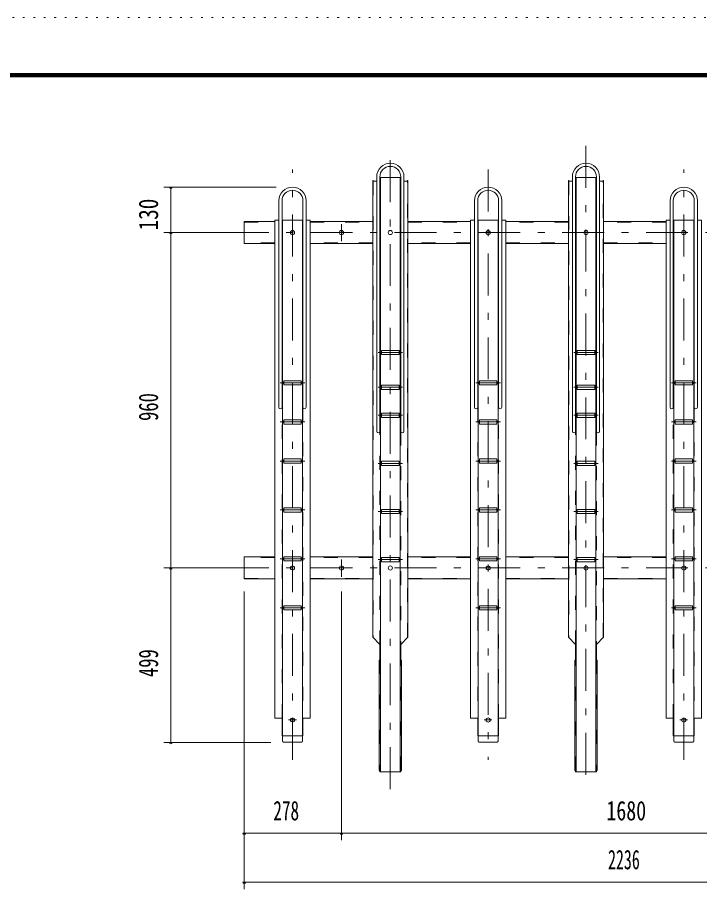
# Model space of a CAD drawing. Units: millimetres, scale not verified. Extents: x -5940 to 5940, y -6448 to 6448.
# Drawn here: x 1575 to 3527, y -563 to 1952 of the extents above; entities that cross this region are included whole.
import ezdxf
from ezdxf.enums import TextEntityAlignment as Align

# ---------------------------------------------------------------- set-up
doc = ezdxf.new("R2010")
doc.units = ezdxf.units.MM
doc.header["$LTSCALE"] = 10
for name, pattern in [('USER2', [10, 4, -6]), ('USER3', [24, 12, -5, 2, -5]), ('USER5', [3, 0.5, -2.5])]:
    doc.linetypes.add(name, pattern=pattern)
for name, color, linetype, lineweight in [('0-2_2-0BOLD', 7, 'Continuous', 18), ('0-3_2-1HIDDEN', 3, 'USER2', 18), ('0-4_2-2CENTER', 3, 'USER3', 18), ('0-5_2-5DIM', 3, 'Continuous', 18), ('0-7_F-F', 5, 'Continuous', 18), ('0-8_F-E_J_ADD', 5, 'USER5', 18)]:
    doc.layers.add(name, color=color, linetype=linetype, lineweight=lineweight)
doc.styles.add('ＭＳ ゴシック', font='')
doc.styles.get('ＭＳ ゴシック').set_extended_font_data('MS Gothic')

msp = doc.modelspace()

# ---------------------------------------------------------------- linework, layer by layer
at = {"layer": '0-2_2-0BOLD'}
for p, q in [((2603.19, 1484.11), (2591.79, 1484.11)), ((2603.19, 768.13), (2603.19, 1496.53)), ((2612.19, 1496.53), (2612.19, 768.13)), ((2612.19, 1494.85), (2672.19, 1494.85)), ((2612.19, 1484.11), (2613.79, 1484.11)), ((2613.79, 1494.56), (2613.79, -205.78)), ((2672.19, 1484.11), (2670.59, 1484.11)), ((2672.19, 1496.53), (2672.19, 768.13)), ((2681.19, 768.13), (2681.19, 1496.53)), ((2692.59, 1484.11), (2681.19, 1484.11)), ((3163.19, 1484.11), (3151.79, 1484.11)), ((3163.19, 768.13), (3163.19, 1496.53)), ((3172.19, 1496.53), (3172.19, 768.13)), ((3172.19, 1494.85), (3232.19, 1494.85)), ((3172.19, 1484.11), (3173.79, 1484.11)), ((3173.79, -205.78), (3173.79, 1494.56)), ((3232.19, 1484.11), (3230.59, 1484.11)), ((3232.19, 1496.53), (3232.19, 768.13)), ((3241.19, 768.13), (3241.19, 1496.53)), ((3252.59, 1484.11), (3241.19, 1484.11)), ((2323.19, 837.19), (2323.19, 1428.19)), ((2332.19, 1428.19), (2332.19, 837.19)), ((2392.19, 837.19), (2392.19, 1428.19)), ((2401.19, 1428.19), (2401.19, 837.19)), ((2883.19, 1428.19), (2883.19, 837.19)), ((2892.19, 837.19), (2892.19, 1428.19)), ((2952.19, 1428.19), (2952.19, 837.19)), ((2961.19, 837.19), (2961.19, 1428.19)), ((3443.19, 1428.19), (3443.19, 837.19)), ((3452.19, 837.19), (3452.19, 1428.19)), ((3512.19, 1428.19), (3512.19, 837.19)), ((3521.19, 837.19), (3521.19, 1428.19)), ((2311.79, 1368.69), (2224.19, 1368.69)), ((2323.19, 1372.19), (2311.79, 1372.19)), ((2392.19, 1372.19), (2332.19, 1372.19)), ((2412.59, 1368.69), (2591.79, 1368.69)), ((2692.59, 1368.69), (2871.79, 1368.69)), ((2883.19, 1372.19), (2871.79, 1372.19)), ((2952.19, 1372.19), (2892.19, 1372.19)), ((2972.59, 1368.69), (3151.79, 1368.69)), ((3252.59, 1368.69), (3431.79, 1368.69)), ((3443.19, 1372.19), (3431.79, 1372.19)), ((3512.19, 1372.19), (3452.19, 1372.19)), ((2591.79, 1305.69), (2412.59, 1305.69)), ((2871.79, 1305.69), (2692.59, 1305.69)), ((3151.79, 1305.69), (2972.59, 1305.69)), ((3431.79, 1305.69), (3252.59, 1305.69)), ((2613.79, 995.79), (2617.19, 995.79)), ((2617.19, 991.79), (2613.79, 991.79)), ((2667.19, 995.79), (2670.59, 995.79)), ((2670.59, 991.79), (2667.19, 991.79)), ((3177.19, 995.79), (3173.79, 995.79)), ((3173.79, 991.79), (3177.19, 991.79)), ((3227.19, 995.79), (3230.59, 995.79)), ((3230.59, 991.79), (3227.19, 991.79)), ((2333.79, 909.19), (2337.19, 909.19)), ((2387.19, 909.19), (2390.59, 909.19)), ((2893.79, 909.19), (2897.19, 909.19)), ((2947.19, 909.19), (2950.59, 909.19)), ((3453.79, 909.19), (3457.19, 909.19)), ((3507.19, 909.19), (3510.59, 909.19)), ((2337.19, 905.19), (2333.79, 905.19)), ((2390.59, 905.19), (2387.19, 905.19)), ((2613.79, 896.33), (2617.19, 896.33)), ((2617.19, 892.33), (2613.79, 892.33)), ((2667.19, 896.33), (2670.59, 896.33)), ((2670.59, 892.33), (2667.19, 892.33)), ((2897.19, 905.19), (2893.79, 905.19)), ((2950.59, 905.19), (2947.19, 905.19)), ((3173.79, 896.33), (3177.19, 896.33)), ((3177.19, 892.33), (3173.79, 892.33)), ((3227.19, 896.33), (3230.59, 896.33)), ((3230.59, 892.33), (3227.19, 892.33)), ((3457.19, 905.19), (3453.79, 905.19)), ((3510.59, 905.19), (3507.19, 905.19)), ((2617.19, 816.28), (2613.79, 816.28)), ((2613.79, 812.28), (2617.19, 812.28)), ((2670.59, 816.28), (2667.19, 816.28)), ((2667.19, 812.28), (2670.59, 812.28)), ((3177.19, 816.28), (3173.79, 816.28)), ((3173.79, 812.28), (3177.19, 812.28)), ((3230.59, 816.28), (3227.19, 816.28)), ((3227.19, 812.28), (3230.59, 812.28)), ((2337.19, 797.19), (2333.79, 797.19)), ((2333.79, 793.19), (2337.19, 793.19)), ((2390.59, 797.19), (2387.19, 797.19)), ((2387.19, 793.19), (2390.59, 793.19)), ((2897.19, 797.19), (2893.79, 797.19)), ((2893.79, 793.19), (2897.19, 793.19)), ((2950.59, 797.19), (2947.19, 797.19)), ((2947.19, 793.19), (2950.59, 793.19)), ((3457.19, 797.19), (3453.79, 797.19)), ((3453.79, 793.19), (3457.19, 793.19)), ((3510.59, 797.19), (3507.19, 797.19)), ((3507.19, 793.19), (3510.59, 793.19)), ((2333.79, 685.19), (2337.19, 685.19)), ((2337.19, 681.19), (2333.79, 681.19)), ((2387.19, 685.19), (2390.59, 685.19)), ((2390.59, 681.19), (2387.19, 681.19)), ((2893.79, 685.19), (2897.19, 685.19)), ((2897.19, 681.19), (2893.79, 681.19)), ((2947.19, 685.19), (2950.59, 685.19)), ((2950.59, 681.19), (2947.19, 681.19)), ((3453.79, 685.19), (3457.19, 685.19)), ((3457.19, 681.19), (3453.79, 681.19)), ((3507.19, 685.19), (3510.59, 685.19)), ((3510.59, 681.19), (3507.19, 681.19)), ((2613.79, 678.54), (2617.19, 678.54)), ((2617.19, 674.54), (2613.79, 674.54)), ((2667.19, 678.54), (2670.59, 678.54)), ((2670.59, 674.54), (2667.19, 674.54)), ((3173.79, 678.54), (3177.19, 678.54)), ((3177.19, 674.54), (3173.79, 674.54)), ((3227.19, 678.54), (3230.59, 678.54)), ((3230.59, 674.54), (3227.19, 674.54)), ((2337.19, 545.19), (2333.79, 545.19)), ((2333.79, 541.19), (2337.19, 541.19)), ((2387.19, 545.19), (2390.59, 545.19)), ((2390.59, 541.19), (2387.19, 541.19)), ((2617.19, 540.79), (2613.79, 540.79)), ((2613.79, 536.79), (2617.19, 536.79)), ((2670.59, 540.79), (2667.19, 540.79)), ((2667.19, 536.79), (2670.59, 536.79)), ((2897.19, 545.19), (2893.79, 545.19)), ((2893.79, 541.19), (2897.19, 541.19)), ((2947.19, 545.19), (2950.59, 545.19)), ((2950.59, 541.19), (2947.19, 541.19)), ((3177.19, 540.79), (3173.79, 540.79)), ((3173.79, 536.79), (3177.19, 536.79)), ((3230.59, 540.79), (3227.19, 540.79)), ((3227.19, 536.79), (3230.59, 536.79)), ((3457.19, 545.19), (3453.79, 545.19)), ((3453.79, 541.19), (3457.19, 541.19)), ((3507.19, 545.19), (3510.59, 545.19)), ((3510.59, 541.19), (3507.19, 541.19)), ((2333.79, 405.19), (2337.19, 405.19)), ((2390.59, 405.19), (2387.19, 405.19)), ((2591.79, 408.69), (2412.59, 408.69)), ((2613.79, 403.05), (2617.19, 403.05)), ((2667.19, 403.05), (2670.59, 403.05)), ((2871.79, 408.69), (2692.59, 408.69)), ((2893.79, 405.19), (2897.19, 405.19)), ((2950.59, 405.19), (2947.19, 405.19)), ((3151.79, 408.69), (2972.59, 408.69)), ((3173.79, 403.05), (3177.19, 403.05)), ((3227.19, 403.05), (3230.59, 403.05)), ((3431.79, 408.69), (3252.59, 408.69)), ((3453.79, 405.19), (3457.19, 405.19)), ((3510.59, 405.19), (3507.19, 405.19)), ((2337.19, 401.19), (2333.79, 401.19)), ((2387.19, 401.19), (2390.59, 401.19)), ((2617.19, 399.05), (2613.79, 399.05)), ((2670.59, 399.05), (2667.19, 399.05)), ((2897.19, 401.19), (2893.79, 401.19)), ((2947.19, 401.19), (2950.59, 401.19)), ((3177.19, 399.05), (3173.79, 399.05)), ((3230.59, 399.05), (3227.19, 399.05)), ((3457.19, 401.19), (3453.79, 401.19)), ((3507.19, 401.19), (3510.59, 401.19)), ((2412.59, 345.69), (2591.79, 345.69)), ((2692.59, 345.69), (2871.79, 345.69)), ((2972.59, 345.69), (3151.79, 345.69)), ((3252.59, 345.69), (3431.79, 345.69)), ((2337.19, 265.19), (2333.79, 265.19)), ((2333.79, 261.19), (2337.19, 261.19)), ((2390.59, 265.19), (2387.19, 265.19)), ((2387.19, 261.19), (2390.59, 261.19)), ((2897.19, 265.19), (2893.79, 265.19)), ((2893.79, 261.19), (2897.19, 261.19)), ((2947.19, 265.19), (2950.59, 265.19)), ((2950.59, 261.19), (2947.19, 261.19)), ((3457.19, 265.19), (3453.79, 265.19)), ((3453.79, 261.19), (3457.19, 261.19)), ((3510.59, 265.19), (3507.19, 265.19)), ((3507.19, 261.19), (3510.59, 261.19)), ((2613.79, 157.86), (2612.19, 157.86)), ((2672.19, 157.86), (2672.19, 113.85)), ((3232.19, 157.86), (3232.19, 113.85)), ((2610.59, -202.5), (2613.79, -202.5))]:
    msp.add_line(p, q, dxfattribs=at)
for points in [[(2612.19, 113.85), (2612.19, 157.86), (2591.79, 179.5), (2591.79, 1486.44), (2593.39, 1486.44), (2593.39, 1484.4), (2603.19, 1484.4)], [(2670.59, -205.78), (2670.59, 1494.56), (2613.79, 1494.56)], [(2681.19, 1484.4), (2690.99, 1484.4), (2690.99, 1486.44), (2692.59, 1486.44), (2692.59, 179.5), (2672.19, 157.86), (2670.59, 157.86)], [(3172.19, 157.86), (3151.79, 179.5), (3151.79, 1486.44), (3153.39, 1486.44), (3153.39, 1484.4), (3163.19, 1484.4)], [(3173.79, 1494.56), (3230.59, 1494.56), (3230.59, -205.78)], [(3241.19, 1484.4), (3250.99, 1484.4), (3250.99, 1486.44), (3252.59, 1486.44), (3252.59, 179.5), (3232.19, 157.86), (3230.59, 157.86)], [(2224.19, 1368.69), (2224.19, 1305.69), (2311.79, 1305.69)], [(2311.79, 1372.19), (2311.79, -52.81), (2333.79, -52.81)], [(2333.79, 1372.19), (2333.79, -118.09), (2333.81, -118.39), (2333.87, -118.7), (2333.96, -119), (2334.09, -119.3), (2334.26, -119.58), (2334.46, -119.85), (2334.69, -120.11), (2334.96, -120.36), (2335.25, -120.59), (2335.58, -120.79), (2335.92, -120.98), (2336.29, -121.15), (2336.68, -121.29), (2337.08, -121.41), (2337.5, -121.5), (2337.92, -121.57), (2338.35, -121.61), (2338.79, -121.62), (2385.59, -121.62), (2386.03, -121.61), (2386.46, -121.57), (2386.88, -121.5), (2387.3, -121.41), (2387.7, -121.29), (2388.09, -121.15), (2388.46, -120.98), (2388.8, -120.79), (2389.12, -120.59), (2389.42, -120.36), (2389.69, -120.11), (2389.92, -119.85), (2390.12, -119.58), (2390.29, -119.3), (2390.42, -119), (2390.51, -118.7), (2390.57, -118.39), (2390.59, -118.09), (2390.59, 1372.19)], [(2390.59, -52.81), (2412.59, -52.81), (2412.59, 1372.19), (2401.19, 1372.19)], [(2871.79, 1372.19), (2871.79, -52.81), (2893.79, -52.81)], [(2893.79, 1372.19), (2893.79, -118.09), (2893.81, -118.39), (2893.87, -118.7), (2893.96, -119), (2894.09, -119.3), (2894.26, -119.58), (2894.46, -119.85), (2894.69, -120.11), (2894.96, -120.36), (2895.25, -120.59), (2895.58, -120.79), (2895.92, -120.98), (2896.29, -121.15), (2896.68, -121.29), (2897.08, -121.41), (2897.5, -121.5), (2897.92, -121.57), (2898.35, -121.61), (2898.79, -121.62), (2945.59, -121.62), (2946.03, -121.61), (2946.46, -121.57), (2946.88, -121.5), (2947.3, -121.41), (2947.7, -121.29), (2948.09, -121.15), (2948.46, -120.98), (2948.8, -120.79), (2949.12, -120.59), (2949.42, -120.36), (2949.69, -120.11), (2949.92, -119.85), (2950.12, -119.58), (2950.29, -119.3), (2950.42, -119), (2950.51, -118.7), (2950.57, -118.39), (2950.59, -118.09), (2950.59, 1372.19)], [(2950.59, -52.81), (2972.59, -52.81), (2972.59, 1372.19), (2961.19, 1372.19)], [(3431.79, 1372.19), (3431.79, -52.81), (3453.79, -52.81)], [(3453.79, 1372.19), (3453.79, -118.09), (3453.81, -118.39), (3453.87, -118.7), (3453.96, -119), (3454.09, -119.3), (3454.26, -119.58), (3454.46, -119.85), (3454.69, -120.11), (3454.96, -120.36), (3455.25, -120.59), (3455.58, -120.79), (3455.92, -120.98), (3456.29, -121.15), (3456.68, -121.29), (3457.08, -121.41), (3457.5, -121.5), (3457.92, -121.57), (3458.35, -121.61), (3458.79, -121.62), (3505.59, -121.62), (3506.03, -121.61), (3506.46, -121.57), (3506.88, -121.5), (3507.3, -121.41), (3507.7, -121.29), (3508.09, -121.15), (3508.46, -120.98), (3508.8, -120.79), (3509.12, -120.59), (3509.42, -120.36), (3509.69, -120.11), (3509.92, -119.85), (3510.12, -119.58), (3510.29, -119.3), (3510.42, -119), (3510.51, -118.7), (3510.57, -118.39), (3510.59, -118.09), (3510.59, 1372.19)], [(3510.59, -52.81), (3532.59, -52.81), (3532.59, 1372.19), (3521.19, 1372.19)], [(2311.79, 408.69), (2224.19, 408.69), (2224.19, 345.69), (2311.79, 345.69)], [(3172.19, 113.85), (3172.19, 157.86), (3173.79, 157.86)], [(2610.59, -202.5), (2610.59, 113.85), (2613.79, 113.85)], [(2670.59, 113.85), (2673.79, 113.85), (2673.79, -202.5), (2670.59, -202.5)], [(3173.79, -202.5), (3170.59, -202.5), (3170.59, 113.85), (3173.79, 113.85)], [(3230.59, 113.85), (3233.79, 113.85), (3233.79, -202.5), (3230.59, -202.5)], [(2332.19, -52.81), (2332.19, -102.81), (2392.19, -102.81), (2392.19, -52.81)], [(2892.19, -52.81), (2892.19, -102.81), (2952.19, -102.81), (2952.19, -52.81)], [(3452.19, -52.81), (3452.19, -102.81), (3512.19, -102.81), (3512.19, -52.81)], [(2672.19, -202.5), (2672.19, -205.78), (2612.19, -205.78), (2612.19, -202.5)], [(3232.19, -202.5), (3232.19, -205.78), (3172.19, -205.78), (3172.19, -202.5)]]:
    msp.add_lwpolyline(points, dxfattribs=at)
for points in [[(2617.19, 987.79), (2667.19, 987.79), (2667.19, 999.79), (2617.19, 999.79)], [(3177.19, 987.79), (3177.19, 999.79), (3227.19, 999.79), (3227.19, 987.79)], [(2337.19, 901.19), (2337.19, 913.19), (2387.19, 913.19), (2387.19, 901.19)], [(2897.19, 901.19), (2947.19, 901.19), (2947.19, 913.19), (2897.19, 913.19)], [(3457.19, 901.19), (3457.19, 913.19), (3507.19, 913.19), (3507.19, 901.19)], [(2667.19, 900.33), (2617.19, 900.33), (2617.19, 888.33), (2667.19, 888.33)], [(3227.19, 900.33), (3227.19, 888.33), (3177.19, 888.33), (3177.19, 900.33)], [(2617.19, 820.28), (2617.19, 808.28), (2667.19, 808.28), (2667.19, 820.28)], [(3177.19, 820.28), (3177.19, 808.28), (3227.19, 808.28), (3227.19, 820.28)], [(2387.19, 789.19), (2337.19, 789.19), (2337.19, 801.19), (2387.19, 801.19)], [(2947.19, 789.19), (2947.19, 801.19), (2897.19, 801.19), (2897.19, 789.19)], [(3507.19, 789.19), (3457.19, 789.19), (3457.19, 801.19), (3507.19, 801.19)], [(2337.19, 677.19), (2387.19, 677.19), (2387.19, 689.19), (2337.19, 689.19)], [(2667.19, 682.54), (2667.19, 670.54), (2617.19, 670.54), (2617.19, 682.54)], [(2897.19, 677.19), (2947.19, 677.19), (2947.19, 689.19), (2897.19, 689.19)], [(3227.19, 682.54), (3177.19, 682.54), (3177.19, 670.54), (3227.19, 670.54)], [(3457.19, 677.19), (3457.19, 689.19), (3507.19, 689.19), (3507.19, 677.19)], [(2387.19, 537.19), (2337.19, 537.19), (2337.19, 549.19), (2387.19, 549.19)], [(2617.19, 544.79), (2617.19, 532.79), (2667.19, 532.79), (2667.19, 544.79)], [(2947.19, 537.19), (2947.19, 549.19), (2897.19, 549.19), (2897.19, 537.19)], [(3177.19, 544.79), (3177.19, 532.79), (3227.19, 532.79), (3227.19, 544.79)], [(3507.19, 537.19), (3507.19, 549.19), (3457.19, 549.19), (3457.19, 537.19)], [(2387.19, 409.19), (2387.19, 397.19), (2337.19, 397.19), (2337.19, 409.19)], [(2667.19, 407.05), (2617.19, 407.05), (2617.19, 395.05), (2667.19, 395.05)], [(2947.19, 409.19), (2947.19, 397.19), (2897.19, 397.19), (2897.19, 409.19)], [(3227.19, 407.05), (3227.19, 395.05), (3177.19, 395.05), (3177.19, 407.05)], [(3507.19, 409.19), (3457.19, 409.19), (3457.19, 397.19), (3507.19, 397.19)], [(2387.19, 257.19), (2337.19, 257.19), (2337.19, 269.19), (2387.19, 269.19)], [(2947.19, 257.19), (2897.19, 257.19), (2897.19, 269.19), (2947.19, 269.19)], [(3507.19, 257.19), (3457.19, 257.19), (3457.19, 269.19), (3507.19, 269.19)]]:
    msp.add_lwpolyline(points, close=True, dxfattribs=at)
for centre in [(2362.19, 1337.19), (2502.19, 1337.19), (2642.19, 1337.19), (2922.19, 1337.19), (3202.19, 1337.19), (3482.19, 1337.19), (2362.19, 377.19), (2502.19, 377.19), (2642.19, 377.19), (2922.19, 377.19), (3202.19, 377.19), (3482.19, 377.19), (2362.19, -57.81), (2922.19, -57.81), (3482.19, -57.81)]:
    msp.add_circle(centre, 6, dxfattribs=at)
for centre, radius, start, end in [((2642.19, 1496.53), 39, 0, 180), ((3202.19, 1496.53), 39, 0, 180), ((2642.19, 1496.53), 30, 0, 180), ((3202.19, 1496.53), 30, 0, 180), ((2362.19, 1428.19), 39, 0, 180), ((2922.19, 1428.19), 39, 0, 180), ((3482.19, 1428.19), 39, 0, 180), ((2362.19, 1428.19), 30, 0, 180), ((2922.19, 1428.19), 30, 0, 180), ((3482.19, 1428.19), 30, 0, 180), ((2327.69, 837.19), 4.5, 180, 0), ((2396.69, 837.19), 4.5, 180, 0), ((2887.69, 837.19), 4.5, 180, 0), ((2956.69, 837.19), 4.5, 180, 0), ((3447.69, 837.19), 4.5, 180, 0), ((3516.69, 837.19), 4.5, 180, 0), ((2607.69, 768.13), 4.5, 180, 0), ((2676.69, 768.13), 4.5, 180, 0), ((3167.69, 768.13), 4.5, 180, 0), ((3236.69, 768.13), 4.5, 180, 0)]:
    msp.add_arc(centre, radius, start, end, dxfattribs=at)
at = {"layer": '0-3_2-1HIDDEN'}
for p, q in [((2690.99, 179.5), (2690.99, 1484.4)), ((3250.99, 179.5), (3250.99, 1484.4)), ((2224.19, 1367.09), (2311.79, 1367.09)), ((2412.59, 1367.09), (2591.79, 1367.09)), ((2692.59, 1367.09), (2871.79, 1367.09)), ((3151.79, 1367.09), (2972.59, 1367.09)), ((3431.79, 1367.09), (3252.59, 1367.09)), ((2311.79, 1307.29), (2224.19, 1307.29)), ((2591.79, 1307.29), (2412.59, 1307.29)), ((2871.79, 1307.29), (2692.59, 1307.29)), ((2972.59, 1307.29), (3151.79, 1307.29)), ((3252.59, 1307.29), (3431.79, 1307.29)), ((2332.19, -52.81), (2332.19, 837.19)), ((2392.19, 837.19), (2392.19, -52.81)), ((2892.19, 837.19), (2892.19, -52.81)), ((2952.19, -52.81), (2952.19, 837.19)), ((3452.19, -52.81), (3452.19, 837.19)), ((3512.19, 837.19), (3512.19, -52.81)), ((2612.19, 157.86), (2612.19, 768.13)), ((2672.19, 768.13), (2672.19, 157.86)), ((3172.19, 157.86), (3172.19, 768.13)), ((3232.19, 768.13), (3232.19, 157.86)), ((2311.79, 407.09), (2224.19, 407.09)), ((2591.79, 407.09), (2412.59, 407.09)), ((2871.79, 407.09), (2692.59, 407.09)), ((3151.79, 407.09), (2972.59, 407.09)), ((3431.79, 407.09), (3252.59, 407.09)), ((2224.19, 347.29), (2311.79, 347.29)), ((2412.59, 347.29), (2591.79, 347.29)), ((2692.59, 347.29), (2871.79, 347.29)), ((2972.59, 347.29), (3151.79, 347.29)), ((3252.59, 347.29), (3431.79, 347.29)), ((2690.99, 179.5), (2692.59, 179.5)), ((3252.59, 179.5), (3250.99, 179.5)), ((2612.19, 113.85), (2612.19, -202.5)), ((2672.19, -202.5), (2672.19, 113.85)), ((3172.19, -202.5), (3172.19, 113.85)), ((3232.19, 113.85), (3232.19, -202.5))]:
    msp.add_line(p, q, dxfattribs=at)
for points in [[(2593.39, 1484.4), (2593.39, 179.5), (2591.79, 179.5)], [(3153.39, 1484.4), (3153.39, 179.5), (3151.79, 179.5)]]:
    msp.add_lwpolyline(points, dxfattribs=at)
at = {"layer": '0-4_2-2CENTER'}
for p, q in [((2642.19, -255.78), (2642.19, 1585.53)), ((3202.19, 1585.53), (3202.19, -255.78)), ((2362.19, -171.62), (2362.19, 1517.19)), ((2922.19, 1517.19), (2922.19, -171.62)), ((3482.19, -171.62), (3482.19, 1517.19)), ((2502.19, 1361.26), (2502.19, 1312.05)), ((2174.19, 1337.19), (4510.19, 1337.19)), ((2607.19, 993.79), (2677.19, 993.79)), ((3167.19, 993.79), (3237.19, 993.79)), ((2397.19, 907.19), (2327.19, 907.19)), ((2957.19, 907.19), (2887.19, 907.19)), ((3517.19, 907.19), (3447.19, 907.19)), ((2677.19, 894.33), (2607.19, 894.33)), ((3237.19, 894.33), (3167.19, 894.33)), ((2607.19, 814.28), (2677.19, 814.28)), ((3167.19, 814.28), (3237.19, 814.28)), ((2327.19, 795.19), (2397.19, 795.19)), ((2957.19, 795.19), (2887.19, 795.19)), ((3447.19, 795.19), (3517.19, 795.19)), ((2397.19, 683.19), (2327.19, 683.19)), ((2957.19, 683.19), (2887.19, 683.19)), ((3447.19, 683.19), (3517.19, 683.19)), ((2677.19, 676.54), (2607.19, 676.54)), ((3167.19, 676.54), (3237.19, 676.54)), ((2327.19, 543.19), (2397.19, 543.19)), ((2607.19, 538.79), (2677.19, 538.79)), ((2887.19, 543.19), (2957.19, 543.19)), ((3237.19, 538.79), (3167.19, 538.79)), ((3517.19, 543.19), (3447.19, 543.19)), ((2397.19, 403.19), (2327.19, 403.19)), ((2957.19, 403.19), (2887.19, 403.19)), ((3517.19, 403.19), (3447.19, 403.19)), ((2502.19, 352.05), (2502.19, 401.26)), ((2677.19, 401.05), (2607.19, 401.05)), ((3237.19, 401.05), (3167.19, 401.05)), ((2174.19, 377.19), (4510.19, 377.19)), ((2327.19, 263.19), (2397.19, 263.19)), ((2887.19, 263.19), (2957.19, 263.19)), ((3447.19, 263.19), (3517.19, 263.19)), ((2373.19, -57.81), (2351.19, -57.81)), ((2911.19, -57.81), (2933.19, -57.81)), ((3493.19, -57.81), (3471.19, -57.81))]:
    msp.add_line(p, q, dxfattribs=at)
at = {"layer": '0-5_2-5DIM'}
for p, q in [((2315.42, 1467.19), (1994.19, 1467.19)), ((2018.19, 1467.19), (2010.19, 1467.19)), ((2014.19, 1467.19), (2014.19, -121.81)), ((1994.19, 1337.19), (2194.19, 1337.19)), ((2018.19, 1337.19), (2010.19, 1337.19)), ((2194.19, 377.19), (1994.19, 377.19)), ((2018.19, 377.19), (2010.19, 377.19)), ((2224.19, -541.81), (2224.19, 310.28)), ((2502.19, 310.28), (2502.19, -401.81)), ((1994.19, -121.81), (2300.04, -121.81)), ((2018.19, -121.81), (2010.19, -121.81)), ((2228.19, -381.81), (2220.19, -381.81)), ((4460.19, -381.81), (2224.19, -381.81)), ((2506.19, -381.81), (2498.19, -381.81)), ((2228.19, -521.81), (2220.19, -521.81)), ((2224.19, -521.81), (4460.19, -521.81))]:
    msp.add_line(p, q, dxfattribs=at)
for centre in [(2014.19, 1467.19), (2014.19, 1337.19), (2014.19, 377.19), (2014.19, -121.81), (2224.19, -381.81), (2502.19, -381.81), (2224.19, -521.81)]:
    msp.add_arc(centre, 4, 180, 0, dxfattribs=at)
at = {"layer": '0-7_F-F'}
for points in [[(5740.5, -6247.61), (-5739.5, -6247.61), (-5739.5, 1792.39), (5740.5, 1792.39)], [(5739.49, -6246.61), (-5738.5, -6246.61), (-5738.5, 1791.39), (5739.49, 1791.39)], [(5738.49, -6245.61), (5738.49, 1790.39), (-5737.5, 1790.39), (-5737.5, -6245.61)], [(5737.49, -6244.61), (-5736.5, -6244.61), (-5736.5, 1789.39), (5737.49, 1789.39)], [(5736.5, -6243.61), (5736.5, 1788.39), (-5735.5, 1788.39), (-5735.5, -6243.61)], [(5735.5, -6242.61), (-5734.5, -6242.61), (-5734.5, 1787.39), (5735.5, 1787.39)], [(5734.49, -6241.61), (5734.49, 1786.39), (-5733.5, 1786.39), (-5733.5, -6241.61)], [(5733.5, -6240.61), (-5732.5, -6240.61), (-5732.5, 1785.39), (5733.5, 1785.39)], [(5732.49, -6239.61), (-5731.5, -6239.61), (-5731.5, 1784.39), (5732.49, 1784.39)], [(5731.5, -6238.61), (-5730.5, -6238.61), (-5730.5, 1783.39), (5731.5, 1783.39)], [(5730.49, -6237.61), (5730.49, 1782.39), (-5729.5, 1782.39), (-5729.5, -6237.61)]]:
    msp.add_lwpolyline(points, close=True, dxfattribs=at)
at = {"layer": '0-8_F-E_J_ADD'}
msp.add_lwpolyline([(5940.5, -6447.61), (-5939.5, -6447.61), (-5939.5, 1952.39), (5940.5, 1952.39)], close=True, dxfattribs=at)

# ---------------------------------------------------------------- texts
at = {"layer": '0-5_2-5DIM', "color": 7, "style": 'ＭＳ ゴシック'}
for s, width, p in [('130', 0.8, (1994.19, 1343.21)), ('960', 0.7, (1994.19, 798.04)), ('499', 0.7, (1994.19, 65.12))]:
    msp.add_text(s, height=55.72, rotation=90, dxfattribs=dict(at, width=width)).set_placement(p, align=Align.BOTTOM_LEFT)
for s, width, p in [('278', 0.65, (2307.21, -361.81)), ('1680', 0.75, (3260.65, -361.81)), ('2236', 0.6, (3265.26, -501.81))]:
    msp.add_text(s, height=55.72, dxfattribs=dict(at, width=width)).set_placement(p, align=Align.BOTTOM_LEFT)

doc.saveas('drawing.dxf')
